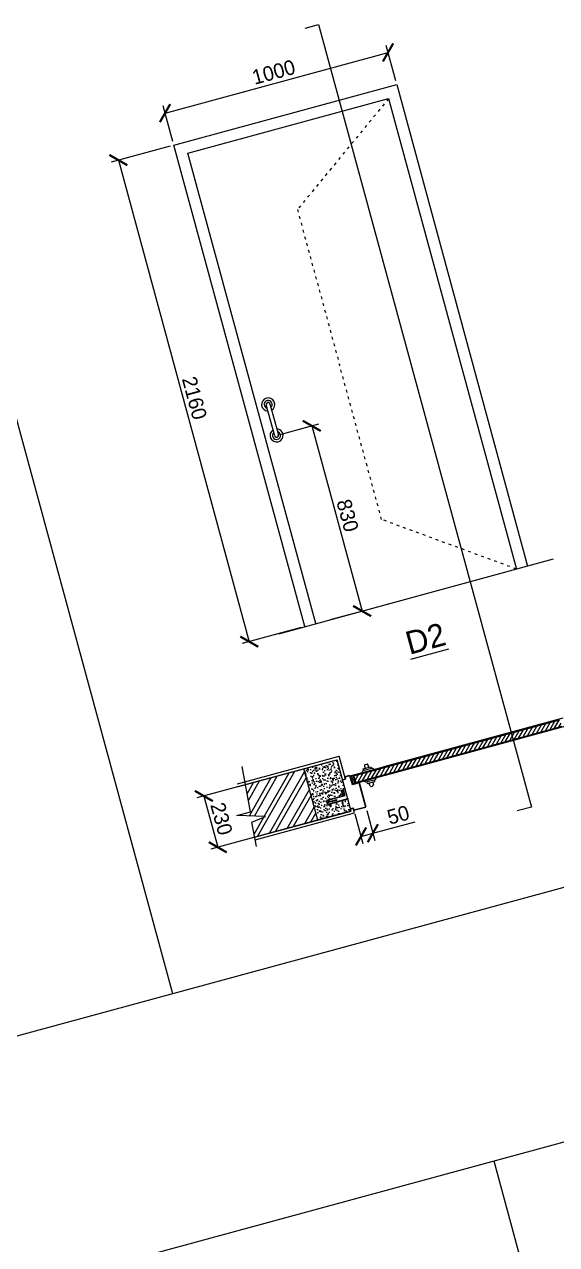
# Model space of a CAD drawing. Header units: millimetres. Extents: x -31731215 to 29997125, y -14487545 to 25622576.
# Drawn here: x 2265393 to 2267696, y -883528 to -878247 of the extents above; entities that cross this region are included whole.
import ezdxf

# ---------------------------------------------------------------- set-up
doc = ezdxf.new("R2010")
doc.units = ezdxf.units.MM
doc.header["$MEASUREMENT"] = 0
doc.linetypes.add('1', pattern=[0])
doc.linetypes.add('ACAD_ISO03W100', pattern=[30, 12, -18])
for name, color, linetype in [('DOOR', 7, 'Continuous'), ('door outer', 40, 'Continuous'), ('hard wear', 54, 'Continuous')]:
    doc.layers.add(name, color=color, linetype=linetype)
for name, color, linetype, lineweight in [('ELE', 245, 'Continuous', 13), ('FRAME..sec', 151, 'Continuous', 30), ('HATCH', 8, '1', 18), ('raling2', 245, 'Continuous', 9), ('THIN LINES', 54, 'Continuous', 0), ('toilet', 161, 'Continuous', 18), ('WALL', 10, '1', 20), ('walls', 10, 'Continuous', 20)]:
    doc.layers.add(name, color=color, linetype=linetype, lineweight=lineweight)
doc.layers.add('hidden', color=7, linetype='ACAD_ISO03W100', lineweight=9, true_color=0x873171)
doc.dimstyles.new('ISO-25', dxfattribs={"dimtxt": 63.5, "dimasz": 63.5, "dimexe": 31.75, "dimexo": 15.875, "dimgap": 15.875, "dimtad": 1, "dimtxsty": 'Standard', "dimblk1": 'ARCHTICK', "dimblk2": 'ARCHTICK', "dimsah": 1, "dimcen": 63.5, "dimadec": 0, "dimazin": 0, "dimtfac": 1, "dimtmove": 0, "dimatfit": 3, "dimfxl": 25.4, "dimarcsym": 0})

# ---------------------------------------------------------------- blocks, each defined once
blk = doc.blocks.new('_ArchTick')
at = {"color": 0, "linetype": 'ByBlock', "const_width": 0.15}
blk.add_lwpolyline([(-0.5, -0.5), (0.5, 0.5)], dxfattribs=at)
blk = doc.blocks.new('*D592')
at = {"layer": 'Defpoints', "color": 0, "transparency": 16777216}
for p in [(2266039, -878768.9), (2266605.7, -880853.3), (2266366, -880918.4)]:
    blk.add_point(p, dxfattribs=at)
at = {"layer": 'THIN LINES', "color": 0, "lineweight": -2, "transparency": 16777216}
for p, q in [((2266023.7, -878773.1), (2265768.8, -878842.4)), ((2265799.4, -878834), (2266366, -880918.4)), ((2266590.4, -880857.4), (2266335.4, -880926.7))]:
    blk.add_line(p, q, dxfattribs=at)
at = {"layer": 'THIN LINES', "color": 0, "lineweight": -2, "transparency": 16777216, "xscale": 63.50000000000001, "yscale": 63.50000000000001, "zscale": 63.50000000000001}
for p, rotation in [((2265799.4, -878834), 105.2086876161786), ((2266366, -880918.4), 285.2086876161786)]:
    blk.add_blockref('_ArchTick', p, dxfattribs=dict(at, rotation=rotation))
at = {"layer": 'THIN LINES', "color": 0, "transparency": 16777216, "insert": (2266128.7, -879863.7), "char_height": 63.5, "attachment_point": 5, "rotation": 285.2087}
blk.add_mtext('2160', dxfattribs=at)
blk = doc.blocks.new('*D593')
at = {"layer": 'Defpoints', "color": 0, "transparency": 16777216}
for p in [(2266746.7, -881429.3), (2266807.1, -881651.3), (2266229.7, -881808.2)]:
    blk.add_point(p, dxfattribs=at)
at = {"layer": 'THIN LINES', "color": 0, "lineweight": -2, "transparency": 16777216}
for p, q in [((2266731.4, -881433.5), (2266138.7, -881594.6)), ((2266169.3, -881586.3), (2266229.7, -881808.2)), ((2266791.8, -881655.4), (2266199, -881816.6))]:
    blk.add_line(p, q, dxfattribs=at)
at = {"layer": 'THIN LINES', "color": 0, "lineweight": -2, "transparency": 16777216, "xscale": 63.50000000000001, "yscale": 63.50000000000001, "zscale": 63.50000000000001}
for p, rotation in [((2266169.3, -881586.3), 105.2086876162067), ((2266229.7, -881808.2), 285.2086876162067)]:
    blk.add_blockref('_ArchTick', p, dxfattribs=dict(at, rotation=rotation))
at = {"layer": 'THIN LINES', "color": 0, "transparency": 16777216, "insert": (2266245.5, -881684.8), "char_height": 63.5, "attachment_point": 5, "rotation": 285.2087}
blk.add_mtext('230', dxfattribs=at)
blk = doc.blocks.new('*D594')
at = {"layer": 'Defpoints', "color": 0, "transparency": 16777216}
for p in [(2266818.7, -881648.1), (2266869.8, -881634.2), (2266900.6, -881747.5)]:
    blk.add_point(p, dxfattribs=at)
at = {"layer": 'THIN LINES', "color": 0, "lineweight": -2, "transparency": 16777216}
for p, q in [((2266822.8, -881663.4), (2266857.8, -881792.1)), ((2266874, -881649.5), (2266908.9, -881778.2)), ((2266900.6, -881747.5), (2267084.4, -881697.5)), ((2266849.5, -881761.4), (2266900.6, -881747.5))]:
    blk.add_line(p, q, dxfattribs=at)
at = {"layer": 'THIN LINES', "color": 0, "lineweight": -2, "transparency": 16777216, "xscale": 63.50000000000001, "yscale": 63.50000000000001, "zscale": 63.50000000000001}
for p, rotation in [((2266849.5, -881761.4), 195.2086876162491), ((2266900.6, -881747.5), 15.20868761624905)]:
    blk.add_blockref('_ArchTick', p, dxfattribs=dict(at, rotation=rotation))
at = {"layer": 'THIN LINES', "color": 0, "transparency": 16777216, "insert": (2267010.7, -881668.3), "char_height": 63.5, "attachment_point": 5, "rotation": 15.2087}
blk.add_mtext('50', dxfattribs=at)
blk = doc.blocks.new('*D595')
at = {"layer": 'Defpoints', "color": 0, "transparency": 16777216}
for p in [(2266483.9, -880025.6), (2266701.8, -880827.1), (2266854.2, -880785.7)]:
    blk.add_point(p, dxfattribs=at)
at = {"layer": 'THIN LINES', "color": 0, "lineweight": -2, "transparency": 16777216}
for p, q in [((2266499.2, -880021.4), (2266666.9, -879975.9)), ((2266636.3, -879984.2), (2266854.2, -880785.7)), ((2266717.1, -880823), (2266884.8, -880777.4))]:
    blk.add_line(p, q, dxfattribs=at)
at = {"layer": 'THIN LINES', "color": 0, "lineweight": -2, "transparency": 16777216, "xscale": 63.50000000000001, "yscale": 63.50000000000001, "zscale": 63.50000000000001}
for p, rotation in [((2266636.3, -879984.2), 105.2086876161559), ((2266854.2, -880785.7), 285.2086876161559)]:
    blk.add_blockref('_ArchTick', p, dxfattribs=dict(at, rotation=rotation))
at = {"layer": 'THIN LINES', "color": 0, "transparency": 16777216, "insert": (2266791.2, -880372.4), "char_height": 63.5, "attachment_point": 5, "rotation": 285.2087}
blk.add_mtext('830', dxfattribs=at)
blk = doc.blocks.new('*D641')
at = {"layer": 'Defpoints', "color": 0, "transparency": 16777216}
for p in [(2266966.4, -878368.2), (2267004, -878506.6), (2266039, -878768.9)]:
    blk.add_point(p, dxfattribs=at)
at = {"layer": 'THIN LINES', "color": 0, "lineweight": -2, "transparency": 16777216}
for p, q in [((2266999.9, -878491.2), (2266958.1, -878337.6)), ((2266001.4, -878630.5), (2266966.4, -878368.2)), ((2266034.9, -878753.6), (2265993.1, -878599.9))]:
    blk.add_line(p, q, dxfattribs=at)
at = {"layer": 'THIN LINES', "color": 0, "lineweight": -2, "transparency": 16777216, "xscale": 63.50000000000001, "yscale": 63.50000000000001, "zscale": 63.50000000000001}
for p, rotation in [((2266966.4, -878368.2), 15.20868761616743), ((2266001.4, -878630.5), 195.2086876161674)]:
    blk.add_blockref('_ArchTick', p, dxfattribs=dict(at, rotation=rotation))
at = {"layer": 'THIN LINES', "color": 0, "transparency": 16777216, "insert": (2266471.4, -878453.4), "char_height": 63.5, "attachment_point": 5, "rotation": 15.2087}
blk.add_mtext('1000', dxfattribs=at)

msp = doc.modelspace()

# ---------------------------------------------------------------- hatches: boundary and pattern name
h = msp.add_hatch()
h.set_pattern_fill('AR-CONC', color=256, scale=5, angle=15.208688, style=0)
h.set_pattern_definition([(65.2086876, (2134350.843, -414635.202), (35.4300748, 6.3804229), [3.75, -41.25]), (10.208688, (2134350.843, -414635.202), (-16.5609253, 34.4724252), [3, -33]), (115.660088, (2134353.795, -414634.67), (18.8691812, 40.852833), [3.1870095, -35.0571056]), (61.392888, (2134348.22, -414625.55), (53.6642144, 6.0126608), [5.625, -61.875]), (111.844288, (2134352.69, -414625.05), (32.319103, 59.259814), [4.7805144, -52.58565]), (6.392888, (2134348.22, -414625.55), (32.319057, 59.2598394), [4.5, -49.5]), (36.2086876, (2134353.7, -414626.653), (34.081132, -11.5963975), [3.75, -41.25]), (341.208688, (2134353.7, -414626.653), (2.2280517, 38.1791583), [3, -33]), (86.660088, (2134356.54, -414627.62), (36.3092042, 26.5827323), [3.1870095, -35.0571056]), (52.7086876, (2134350.843, -414635.202), (-3.7797949, 16.22123918), [0, -32.6, 0, -33.5, 0, -33.125]), (22.7086876, (2134350.843, -414635.202), (7.5193894, 22.4805301), [0, -19.1, 0, -31.85, 0, -12.625]), (342.7086876, (2134340.083, -414638.127), (26.05215857, 5.91378243), [0, -12.5, 0, -39, 0, -51.75]), (332.7086876, (2134335.258, -414639.439), (26.8249996, 12.4794706), [0, -16.25, 0, -25.9, 0, -36.75])])
h.paths.add_polyline_path([(2266601.997, -881468.661), (2266746.744, -881429.311), (2266780.534, -881553.606), (2266771.849, -881555.967), (2266773.424, -881561.757), (2266765.704, -881563.856), (2266770.143, -881580.184), (2266777.863, -881578.086), (2266779.437, -881583.875), (2266700.716, -881605.276), (2266703.077, -881613.961), (2266705.439, -881622.646), (2266792.843, -881598.884), (2266807.081, -881651.256), (2266662.335, -881690.606)])
at = {"layer": 'HATCH'}
h = msp.add_hatch(dxfattribs=at)
h.set_pattern_fill('ANSI32', color=256, scale=150, angle=15.208688, style=0)
h.set_pattern_definition([(60.208688, (2134350.843, -414635.2), (-48.816045, 27.947384), []), (60.208688, (2134376.43, -414628.246), (-48.816045, 27.947384), [])])
h.paths.add_polyline_path([(2266601.997, -881468.661), (2266349.297, -881537.36), (2266370.92, -881654.232), (2266311.883, -881670.281), (2266435.914, -881674.664), (2266376.621, -881699.03), (2266388.933, -881764.932), (2266662.335, -881690.606)])
at = {"layer": 'THIN LINES'}
h = msp.add_hatch(dxfattribs=at)
h.set_pattern_fill('JIS_WOOD', color=256, scale=20, angle=15.208688)
h.set_pattern_definition([(60.208688, (2121771.153, -968768.666), (-12.2731222, 7.0264123), [])])
h.paths.add_polyline_path([(2267720.667, -881284.732), (2267709.594, -881256.695), (2266818.041, -881499.07), (2266825.901, -881527.98)])
h = msp.add_hatch(dxfattribs=at)
h.set_pattern_fill('JIS_WOOD', color=256, scale=10, angle=15.208688)
h.set_pattern_definition([(60.2086876, (2121771.153, -968768.666), (-6.13656112, 3.51320614), [])])
h.paths.add_polyline_path([(2266817.118, -881495.673), (2266802.643, -881499.608), (2266812.349, -881535.312), (2266826.824, -881531.377)])

# ---------------------------------------------------------------- linework, layer by layer
msp.add_lwpolyline([(2266396.449, -881805.162), (2266376.621, -881699.03), (2266435.914, -881674.664), (2266311.883, -881670.281), (2266370.92, -881654.232), (2266334.794, -881458.977)])
at = {"layer": 'DOOR', "linetype": 'Continuous'}
msp.add_line((2266821.809, -881659.687), (2266816.037, -881638.458), dxfattribs=at)
at = {"layer": 'door outer'}
for p, q in [((2266818.041, -881499.07), (2267709.594, -881256.695)), ((2266825.901, -881527.98), (2267720.667, -881284.732))]:
    msp.add_line(p, q, dxfattribs=at)
at = {"layer": 'ELE'}
for p, q in [((2266039.038, -878768.902), (2267004.015, -878506.567)), ((2267004.015, -878506.567), (2267570.659, -880590.916)), ((2266100.404, -878804.034), (2266968.883, -878567.932)), ((2266968.883, -878567.932), (2267522.411, -880604.033)), ((2266605.683, -880853.252), (2266039.038, -878768.902)), ((2266653.931, -880840.135), (2266100.404, -878804.034)), ((2267723.166, -881249.357), (2266947.65, -881460.187)), ((2267736.497, -881284.076), (2266953.37, -881496.975)), ((2266802.643, -881499.608), (2267059.504, -881429.779)), ((2266812.349, -881535.312), (2267070.885, -881465.027)), ((2266811.998, -881535.927), (2266802.161, -881499.74)), ((2266812.349, -881535.312), (2266802.643, -881499.608)), ((2266824.061, -881532.647), (2266811.998, -881535.927))]:
    msp.add_line(p, q, dxfattribs=at)
at = {"layer": 'FRAME..sec'}
for p, q in [((2266770.354, -881516.159), (2266781.934, -881513.011)), ((2266779.31, -881503.361), (2266801.505, -881497.327)), ((2266781.934, -881513.011), (2266779.31, -881503.361)), ((2266811.998, -881535.927), (2266801.505, -881497.327)), ((2266765.704, -881563.856), (2266773.424, -881561.757)), ((2266770.143, -881580.184), (2266765.704, -881563.856)), ((2266766.743, -881567.677), (2266774.462, -881565.578)), ((2266771.849, -881555.967), (2266780.534, -881553.606)), ((2266779.437, -881583.875), (2266771.849, -881555.967)), ((2266840.948, -881528.056), (2266811.998, -881535.927)), ((2266869.805, -881634.204), (2266840.948, -881528.056)), ((2266700.716, -881605.276), (2266779.437, -881583.875)), ((2266700.716, -881605.276), (2266703.077, -881613.961)), ((2266703.077, -881613.961), (2266744.142, -881602.797)), ((2266703.34, -881614.926), (2266744.404, -881603.762)), ((2266703.34, -881614.926), (2266705.439, -881622.646)), ((2266705.439, -881622.646), (2266792.843, -881598.884)), ((2266709.401, -881602.915), (2266711.762, -881611.6)), ((2266744.404, -881603.762), (2266744.142, -881602.797)), ((2266769.03, -881576.091), (2266776.75, -881573.993)), ((2266770.143, -881580.184), (2266777.863, -881578.086)), ((2266816.037, -881638.458), (2266804.458, -881641.606)), ((2266818.661, -881648.108), (2266816.037, -881638.458)), ((2266869.805, -881634.204), (2266818.661, -881648.108))]:
    msp.add_line(p, q, dxfattribs=at)
at = {"layer": 'hard wear'}
for p, q in [((2266898.462, -881466.045), (2266857.289, -881477.238)), ((2266859.165, -881469.406), (2266892.622, -881460.31)), ((2266883.094, -881462.901), (2266880.188, -881452.211)), ((2266881.207, -881463.414), (2266881.152, -881463.21)), ((2266892.622, -881460.31), (2266894.476, -881467.129)), ((2266898.462, -881466.045), (2266907.22, -881471.178)), ((2266809.632, -881527.223), (2266801.838, -881498.553)), ((2266857.289, -881477.238), (2266852.604, -881486.026)), ((2266861.019, -881476.224), (2266859.165, -881469.406)), ((2266911.972, -881515.743), (2266870.799, -881526.936)), ((2266909.84, -881523.645), (2266907.986, -881516.827)), ((2266911.972, -881515.743), (2266916.927, -881506.882)), ((2266870.799, -881526.936), (2266862.31, -881521.73)), ((2266874.53, -881525.922), (2266876.383, -881532.74)), ((2266876.383, -881532.74), (2266909.84, -881523.645)), ((2266898.425, -881526.748), (2266898.481, -881526.952)), ((2266900.312, -881526.235), (2266903.218, -881536.925))]:
    msp.add_line(p, q, dxfattribs=at)
at = {"layer": 'hidden'}
for points in [[(2266968.883, -878567.932), (2266574.086, -879048.326), (2266756.409, -879718.985)], [(2267522.411, -880604.033), (2266938.732, -880389.644), (2266756.409, -879718.985)]]:
    msp.add_lwpolyline(points, dxfattribs=at)
at = {"layer": 'raling2'}
for p, q in [((2266476.112, -880027.92), (2266439.603, -879893.628)), ((2266455.315, -879889.357), (2266491.823, -880023.649))]:
    msp.add_line(p, q, dxfattribs=at)
for centre, radius, start, end in [((2266447.508, -879891.673), 28.377, 301.879903, 268.537472), ((2266447.508, -879891.673), 17.364, 313.167798, 257.249578), ((2266447.508, -879891.673), 8.143, 13.889452, 196.527924), ((2266483.918, -880025.603), 28.377, 121.879903, 88.537472), ((2266483.918, -880025.603), 17.364, 133.167798, 77.249578), ((2266483.918, -880025.603), 8.143, 193.889452, 16.527924)]:
    msp.add_arc(centre, radius, start, end, dxfattribs=at)
at = {"layer": 'THIN LINES'}
for p, q in [((2264921.613, -878352.699), (2266033.084, -882441.141)), ((2262396.749, -883429.703), (2275776.866, -879792.227)), ((2266493.406, -880883.775), (2267682.506, -880560.51)), ((2262675.822, -884456.247, 0), (2276055.939, -880818.772)), ((2266864.476, -881456.482), (2266867.382, -881467.172)), ((2266867.989, -881450.346), (2266874.051, -881448.698)), ((2266817.118, -881495.673), (2266826.824, -881531.377)), ((2266887.506, -881541.197), (2266884.6, -881530.507)), ((2266893.643, -881544.71), (2266899.705, -881543.062)), ((2267423.951, -883165.436, 0), (2268403.88, -886770.012, 0))]:
    msp.add_line(p, q, dxfattribs=at)
for centre, start, end in [((2266869.301, -881455.17), 105.208688, 195.208688), ((2266875.363, -881453.522), 15.208688, 105.208688), ((2266892.331, -881539.885), 195.208688, 285.208688), ((2266898.393, -881538.237), 285.208688, 15.208688)]:
    msp.add_arc(centre, 5, start, end, dxfattribs=at)
at = {"layer": 'WALL'}
for points in [[(2266607.528, -878262.637), (2266665.958, -878246.752)], [(2266665.958, -878246.752), (2267586.894, -881634.328)], [(2267480.111, -881241.535), (2267586.894, -881634.328), (2267525.649, -881650.978)]]:
    msp.add_lwpolyline(points, dxfattribs=at)
at = {"layer": 'walls'}
for p, q in [((2266315.039, -881534.238), (2266755.176, -881414.583)), ((2266319.144, -881545.557), (2266746.744, -881429.311)), ((2266807.081, -881651.256), (2266746.744, -881429.311)), ((2266781.934, -881513.011), (2266755.176, -881414.583)), ((2266662.335, -881690.606), (2266601.997, -881468.661)), ((2266388.636, -881765.013), (2266807.081, -881651.256)), ((2266391.784, -881776.593), (2266821.809, -881659.687))]:
    msp.add_line(p, q, dxfattribs=at)

# ---------------------------------------------------------------- texts
at = {"layer": 'toilet', "insert": (2267059.143, -880975.423), "char_height": 100, "width": 1094.92895, "attachment_point": 7, "rotation": 15.208688}
msp.add_mtext('{\\LD2}', dxfattribs=at)

# ---------------------------------------------------------------- dimensions: what is measured, and where the dimension line sits
at = {"layer": 'THIN LINES'}
for p1, p2, distance, picture, middle in [((2266039.038, -878768.902), (2267004.015, -878506.567), 143.383, '*D641', (2266471.418, -878453.416)), ((2266039.038, -878768.902), (2266605.683, -880853.252), -248.338, '*D592', (2266128.677, -879863.731)), ((2266746.744, -881429.311), (2266807.081, -881651.256), -598.363, '*D593', (2266245.463, -881684.762))]:
    dim = msp.add_aligned_dim(p1=p1, p2=p2, distance=distance, dimstyle='ISO-25', dxfattribs=at)
    dim.commit()
    dim.dimension.update_dxf_attribs({"geometry": picture, "text_midpoint": middle})
for p1, p2, distance, text, picture, middle in [((2266483.918, -880025.603), (2266701.815, -880827.117), 157.893, '830', '*D595', (2266791.187, -880372.446)), ((2266818.661, -881648.108), (2266869.805, -881634.204), -117.433, '50', '*D594', (2267010.67, -881668.25))]:
    dim = msp.add_aligned_dim(p1=p1, p2=p2, distance=distance, text=text, dimstyle='ISO-25', dxfattribs=at)
    dim.commit()
    dim.dimension.update_dxf_attribs({"geometry": picture, "text_midpoint": middle})

doc.saveas('drawing.dxf')
